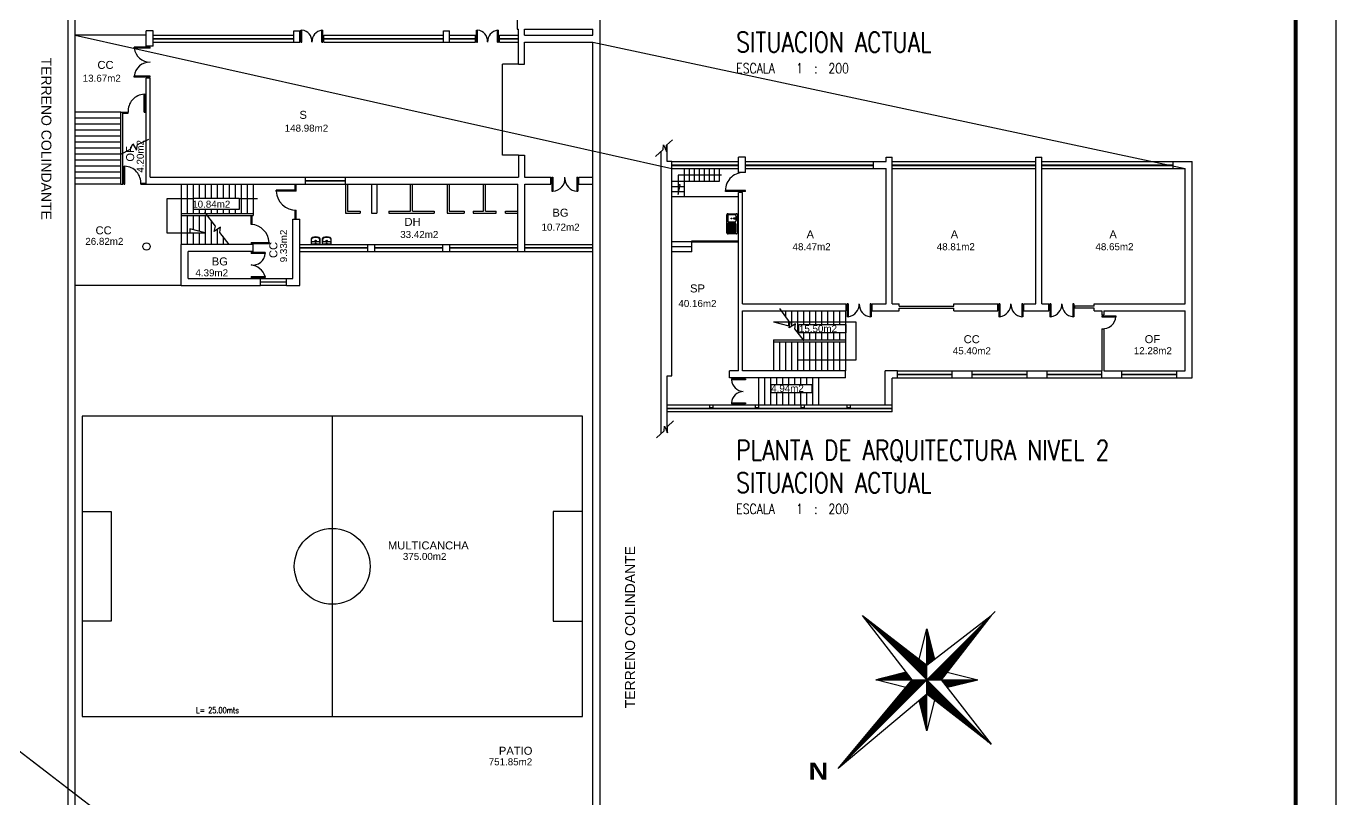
# Model space of a CAD drawing. Extents: x -8833 to -8726, y -3717 to -3576.
# Drawn here: x -8791.1 to -8725.7, y -3668.3 to -3629.7 of the extents above; entities that cross this region are included whole.
import ezdxf

# ---------------------------------------------------------------- set-up
doc = ezdxf.new("R2010")
doc.units = 0
doc.header["$MEASUREMENT"] = 0
doc.linetypes.add('ACAD_ISO03W100', pattern=[30, 12, -18])
doc.layers.get('0').update_dxf_attribs({"linetype": 'CONTINUOUS'})
for name, color, linetype in [('ANTEPECHO', 1, 'CONTINUOUS'), ('EQUIPAMIENTO', 2, 'CONTINUOUS'), ('ESCALERA', 2, 'CONTINUOUS'), ('MURO', 5, 'CONTINUOUS'), ('PUERTA', 2, 'CONTINUOUS'), ('ROTULO', 7, 'CONTINUOUS'), ('TEXTO', 3, 'CONTINUOUS'), ('TEXTO-SUPERFICIE', 2, 'CONTINUOUS'), ('VENTANA', 2, 'CONTINUOUS'), ('VIÑETA', 1, 'CONTINUOUS')]:
    doc.layers.add(name, color=color, linetype=linetype)
doc.styles.add('ROMANS', font='romans.shx', dxfattribs={"oblique": 10, "height": 1.3})
doc.styles.add('TEXTO', font='romans.shx', dxfattribs={"width": 0.8, "height": 15})
doc.styles.add('TEXTO2', font='arial.ttf', dxfattribs={"height": 15})
doc.styles.add('TITULO', font='', dxfattribs={"height": 50})
doc.styles.get('TITULO').set_extended_font_data('Arial Black')

msp = doc.modelspace()

# ---------------------------------------------------------------- hatches: boundary and pattern name
at = {"linetype": 'Continuous'}
h = msp.add_hatch(dxfattribs=at)
h.set_pattern_fill('ANSI31', color=256, scale=0.009173, style=0)
h.set_pattern_definition([(45, (-8910.6402406, -3636.3055122), (-0.000810768635, 0.000810768635), [])])
h.paths.add_polyline_path([(-8750.538, -3666.827), (-8746.104, -3662.393), (-8746.84, -3662.393)])
h.paths.add_polyline_path([(-8746.104, -3662.393), (-8746.104, -3661.658), (-8749.317, -3659.181)])
h.paths.add_polyline_path([(-8742.892, -3659.181), (-8746.104, -3662.393), (-8745.395, -3662.393)])
h.paths.add_polyline_path([(-8746.104, -3662.393), (-8746.104, -3663.103), (-8742.892, -3665.606)])
h = msp.add_hatch(dxfattribs=at)
h.set_pattern_fill('ANSI31', color=256, scale=0.009173, style=0)
h.set_pattern_definition([(45, (-8730.5738098, -3689.8587485), (-0.000810768635, 0.000810768635), [])])
h.paths.add_polyline_path([(-8746.84, -3662.393), (-8747.142, -3662.002), (-8748.657, -3662.393)])
h.paths.add_polyline_path([(-8746.104, -3663.103), (-8746.485, -3663.423), (-8746.104, -3664.946)])
h.paths.add_polyline_path([(-8745.102, -3662.769), (-8743.551, -3662.393), (-8745.395, -3662.393)])
h.paths.add_polyline_path([(-8746.104, -3661.658), (-8745.723, -3661.364), (-8746.104, -3659.841)])

# ---------------------------------------------------------------- linework, layer by layer
at = {"color": 2}
for p, q in [((-8785.127, -3630.17), (-8788.677, -3630.17)), ((-8784.919, -3630.77), (-8785.719, -3630.77)), ((-8784.919, -3630.82), (-8785.719, -3630.82)), ((-8767.322, -3636.17), (-8767.322, -3631.62)), ((-8766.522, -3631.62), (-8767.322, -3631.62)), ((-8784.919, -3632.22), (-8785.719, -3632.22)), ((-8784.919, -3632.27), (-8785.719, -3632.27)), ((-8766.522, -3636.17), (-8767.322, -3636.17)), ((-8758.857, -3638.241), (-8755.527, -3638.241)), ((-8757.857, -3640.441), (-8755.527, -3640.441)), ((-8757.857, -3640.491), (-8755.527, -3640.491)), ((-8783.377, -3642.68), (-8788.677, -3642.68))]:
    msp.add_line(p, q, dxfattribs=at)
at = {"color": 3, "linetype": 'ACAD_ISO03W100', "ltscale": 5}
for p, q in [((-8788.677, -3630.17), (-8758.857, -3636.841)), ((-8762.797, -3630.52), (-8733.197, -3636.841)), ((-8762.437, -3688.22), (-8793.526, -3664.385))]:
    msp.add_line(p, q, dxfattribs=at)
at = {"linetype": 'Continuous'}
for p, q in [((-8750.538, -3666.827), (-8742.688, -3658.977)), ((-8749.317, -3659.181), (-8742.892, -3665.606)), ((-8749.317, -3659.181), (-8746.104, -3661.658)), ((-8746.84, -3662.393), (-8749.317, -3659.181)), ((-8746.104, -3661.658), (-8742.892, -3659.181)), ((-8742.892, -3659.181), (-8745.395, -3662.393)), ((-8746.496, -3661.356), (-8746.104, -3659.841)), ((-8746.104, -3664.946), (-8746.104, -3659.841)), ((-8746.104, -3659.841), (-8745.723, -3661.364)), ((-8748.657, -3662.393), (-8747.142, -3662.002)), ((-8745.094, -3662.007), (-8743.551, -3662.393)), ((-8750.538, -3666.827), (-8746.84, -3662.393)), ((-8747.154, -3662.77), (-8748.657, -3662.393)), ((-8748.657, -3662.393), (-8743.551, -3662.393)), ((-8745.395, -3662.393), (-8742.892, -3665.606)), ((-8743.551, -3662.393), (-8745.102, -3662.769)), ((-8746.104, -3663.103), (-8750.538, -3666.827)), ((-8746.104, -3664.946), (-8746.485, -3663.423)), ((-8742.892, -3665.606), (-8746.104, -3663.103)), ((-8745.729, -3663.396), (-8746.104, -3664.946))]:
    msp.add_line(p, q, dxfattribs=at)
at = {"color": 2}
for points in [[(-8759.675, -3636.234), (-8759.292, -3635.889), (-8759.268, -3635.654), (-8759.12, -3635.987), (-8759.12, -3635.667), (-8758.823, -3635.395)], [(-8759.624, -3650.29), (-8759.241, -3649.945), (-8759.217, -3649.71), (-8759.069, -3650.044), (-8759.069, -3649.723), (-8758.772, -3649.451)]]:
    msp.add_lwpolyline(points, dxfattribs=at)
for points in [[(-8788.324, -3664.218), (-8763.324, -3664.218), (-8763.324, -3649.218), (-8788.324, -3649.218), (-8788.324, -3664.218)], [(-8775.824, -3649.218), (-8775.824, -3664.218)], [(-8788.324, -3653.972), (-8786.866, -3653.972), (-8786.866, -3659.464), (-8788.324, -3659.464)], [(-8763.324, -3653.972), (-8764.781, -3653.972), (-8764.781, -3659.464), (-8763.324, -3659.464)]]:
    msp.add_lwpolyline(points)
msp.add_circle((-8775.824, -3656.718), 1.896)
at = {"layer": 'ANTEPECHO'}
for p, q in [((-8784.777, -3630.17), (-8777.742, -3630.17)), ((-8784.777, -3630.52), (-8777.742, -3630.52)), ((-8776.242, -3630.17), (-8770.262, -3630.17)), ((-8776.242, -3630.52), (-8770.262, -3630.52)), ((-8769.962, -3630.17), (-8768.662, -3630.17)), ((-8769.962, -3630.52), (-8768.662, -3630.52)), ((-8767.462, -3630.17), (-8766.522, -3630.17)), ((-8767.462, -3630.52), (-8766.522, -3630.52)), ((-8758.857, -3636.491), (-8755.527, -3636.491)), ((-8755.177, -3636.491), (-8748.772, -3636.491)), ((-8747.842, -3636.491), (-8740.662, -3636.491)), ((-8740.362, -3636.491), (-8733.797, -3636.491)), ((-8777.167, -3637.27), (-8775.157, -3637.27)), ((-8758.857, -3636.841), (-8755.527, -3636.841)), ((-8755.177, -3636.841), (-8748.772, -3636.841)), ((-8747.842, -3636.841), (-8740.662, -3636.841)), ((-8740.362, -3636.841), (-8733.797, -3636.841)), ((-8777.167, -3637.62), (-8775.157, -3637.62)), ((-8775.157, -3637.62), (-8775.157, -3639.07)), ((-8775.057, -3637.62), (-8775.057, -3638.97)), ((-8773.857, -3637.62), (-8773.857, -3639.07)), ((-8773.597, -3637.62), (-8773.597, -3639.07)), ((-8771.912, -3638.97), (-8771.912, -3637.62)), ((-8771.812, -3638.97), (-8771.812, -3637.62)), ((-8770.087, -3637.62), (-8770.087, -3639.07)), ((-8769.987, -3637.62), (-8769.987, -3638.97)), ((-8768.257, -3638.97), (-8768.257, -3637.62)), ((-8768.157, -3638.97), (-8768.157, -3637.62)), ((-8775.157, -3639.07), (-8774.437, -3639.07)), ((-8775.057, -3638.97), (-8774.437, -3638.97)), ((-8774.437, -3638.97), (-8774.437, -3639.07)), ((-8773.857, -3639.07), (-8773.597, -3639.07)), ((-8772.997, -3638.97), (-8772.997, -3639.07)), ((-8772.997, -3638.97), (-8771.912, -3638.97)), ((-8772.997, -3639.07), (-8770.727, -3639.07)), ((-8771.812, -3638.97), (-8770.727, -3638.97)), ((-8770.727, -3638.97), (-8770.727, -3639.07)), ((-8770.087, -3639.07), (-8769.237, -3639.07)), ((-8769.987, -3638.97), (-8769.237, -3638.97)), ((-8769.237, -3638.97), (-8769.237, -3639.07)), ((-8768.787, -3638.97), (-8768.787, -3639.07)), ((-8768.787, -3638.97), (-8768.257, -3638.97)), ((-8768.787, -3639.07), (-8767.627, -3639.07)), ((-8768.157, -3638.97), (-8767.627, -3638.97)), ((-8767.627, -3639.07), (-8767.627, -3638.97)), ((-8767.167, -3638.97), (-8766.547, -3638.97)), ((-8767.167, -3639.07), (-8767.167, -3638.97)), ((-8767.167, -3639.07), (-8766.547, -3639.07)), ((-8777.447, -3640.63), (-8774.047, -3640.63)), ((-8777.447, -3640.98), (-8774.047, -3640.98)), ((-8773.697, -3640.63), (-8770.297, -3640.63)), ((-8773.697, -3640.98), (-8770.297, -3640.98)), ((-8769.947, -3640.63), (-8766.547, -3640.63)), ((-8769.947, -3640.98), (-8766.547, -3640.98)), ((-8766.197, -3640.63), (-8762.797, -3640.63)), ((-8766.197, -3640.98), (-8762.797, -3640.98)), ((-8779.407, -3642.33), (-8778.107, -3642.33)), ((-8778.107, -3642.68), (-8779.407, -3642.68)), ((-8747.577, -3646.951), (-8744.837, -3646.951)), ((-8743.837, -3646.951), (-8741.097, -3646.951)), ((-8740.097, -3646.951), (-8737.357, -3646.951)), ((-8736.357, -3646.951), (-8733.617, -3646.951)), ((-8747.577, -3647.301), (-8744.837, -3647.301)), ((-8743.837, -3647.301), (-8741.097, -3647.301)), ((-8740.097, -3647.301), (-8737.357, -3647.301)), ((-8736.357, -3647.301), (-8733.617, -3647.301)), ((-8759.077, -3648.651), (-8756.947, -3648.651)), ((-8747.847, -3649.001), (-8759.077, -3649.001)), ((-8756.797, -3648.651), (-8754.667, -3648.651)), ((-8754.517, -3648.651), (-8752.387, -3648.651)), ((-8752.237, -3648.651), (-8750.087, -3648.651)), ((-8749.937, -3648.651), (-8747.847, -3648.651))]:
    msp.add_line(p, q, dxfattribs=at)
at = {"layer": 'EQUIPAMIENTO', "color": 2}
for p, q in [((-8756.099, -3640.045), (-8756.099, -3639.152)), ((-8756.059, -3639.187), (-8756.059, -3639.473)), ((-8756.039, -3639.092), (-8755.637, -3639.092)), ((-8755.697, -3639.147), (-8756.019, -3639.147)), ((-8755.657, -3639.187), (-8755.657, -3639.315)), ((-8755.577, -3639.152), (-8755.577, -3640.045)), ((-8756.059, -3639.6), (-8756.059, -3640.011)), ((-8755.697, -3639.513), (-8756.019, -3639.513)), ((-8755.697, -3639.56), (-8756.019, -3639.56)), ((-8756.007, -3639.6), (-8756.007, -3640.011)), ((-8755.945, -3639.6), (-8755.945, -3640.011)), ((-8755.882, -3639.6), (-8755.882, -3640.011)), ((-8755.828, -3639.6), (-8755.828, -3640.011)), ((-8755.766, -3639.6), (-8755.766, -3640.011)), ((-8755.648, -3639.315), (-8755.761, -3639.315)), ((-8755.761, -3639.345), (-8755.649, -3639.345)), ((-8755.705, -3639.6), (-8755.705, -3640.011)), ((-8755.657, -3639.345), (-8755.657, -3639.473)), ((-8755.657, -3639.6), (-8755.657, -3640.011)), ((-8776.855, -3640.478), (-8776.855, -3640.361)), ((-8776.479, -3640.502), (-8776.831, -3640.502)), ((-8776.455, -3640.361), (-8776.455, -3640.478)), ((-8776.301, -3640.478), (-8776.301, -3640.361)), ((-8775.925, -3640.502), (-8776.277, -3640.502)), ((-8775.901, -3640.361), (-8775.901, -3640.478)), ((-8755.637, -3640.105), (-8756.039, -3640.105)), ((-8756.019, -3640.051), (-8755.697, -3640.051))]:
    msp.add_line(p, q, dxfattribs=at)
for points in [[(-8776.431, -3640.586), (-8776.431, -3640.361, 0.310029), (-8776.482, -3640.286, 0.186244), (-8776.828, -3640.286, 0.310029), (-8776.879, -3640.361), (-8776.879, -3640.586, 0.414214), (-8776.871, -3640.594), (-8776.439, -3640.594, 0.414214)], [(-8775.877, -3640.586), (-8775.877, -3640.361, 0.310029), (-8775.928, -3640.286, 0.186244), (-8776.274, -3640.286, 0.310029), (-8776.325, -3640.361), (-8776.325, -3640.586, 0.414214), (-8776.317, -3640.594), (-8775.885, -3640.594, 0.414214)]]:
    msp.add_lwpolyline(points, format="xyb", close=True, dxfattribs=at)
for centre, radius in [((-8755.617, -3639.26), 0.02), ((-8755.87, -3639.33), 0.0224), ((-8755.621, -3639.33), 0.0316), ((-8755.617, -3639.4), 0.02), ((-8776.655, -3640.446), 0.028), ((-8776.655, -3640.557), 0.014), ((-8776.101, -3640.446), 0.028), ((-8776.101, -3640.557), 0.014)]:
    msp.add_circle(centre, radius, dxfattribs=at)
for centre, radius, start, end in [((-8756.046, -3639.144), 0.053, 81.86989, 188.1301), ((-8756.024, -3639.182), 0.0354, 81.86989, 188.1301), ((-8755.7, -3639.189), 0.0426, 3.36646, 86.63354), ((-8755.629, -3639.144), 0.053, 351.8699, 98.1301), ((-8756.017, -3639.47), 0.0426, 183.3665, 266.6335), ((-8756.024, -3639.595), 0.0354, 81.86989, 188.1301), ((-8755.761, -3639.33), 0.015, 90, 270), ((-8755.7, -3639.47), 0.0426, 273.3665, 356.6335), ((-8755.7, -3639.602), 0.0426, 3.36646, 86.63354), ((-8776.799, -3640.361), 0.056, 111.10082, 180.00062), ((-8776.831, -3640.478), 0.024, 180.00062, 270.00062), ((-8776.655, -3640.734), 0.456, 68.90042, 111.10082), ((-8776.511, -3640.361), 0.056, 0.00062, 68.90042), ((-8776.479, -3640.478), 0.024, 270.00062, 0.00062), ((-8776.245, -3640.361), 0.056, 111.10082, 180.00062), ((-8776.277, -3640.478), 0.024, 180.00062, 270.00062), ((-8776.101, -3640.734), 0.456, 68.90042, 111.10082), ((-8775.957, -3640.361), 0.056, 0.00062, 68.90042), ((-8775.925, -3640.478), 0.024, 270.00062, 0.00062), ((-8756.046, -3640.052), 0.053, 171.8699, 278.1301), ((-8756.017, -3640.009), 0.0426, 183.3665, 266.6335), ((-8755.7, -3640.009), 0.0426, 273.3665, 356.6335), ((-8755.629, -3640.052), 0.053, 261.8699, 8.1301)]:
    msp.add_arc(centre, radius, start, end, dxfattribs=at)
at = {"layer": 'ESCALERA'}
for p, q in [((-8785.227, -3633.12), (-8785.177, -3633.12)), ((-8786.397, -3634.02), (-8788.677, -3634.02)), ((-8785.227, -3634.02), (-8785.177, -3634.02)), ((-8786.397, -3634.32), (-8788.677, -3634.32)), ((-8786.397, -3634.62), (-8788.677, -3634.62)), ((-8786.397, -3634.92), (-8788.677, -3634.92)), ((-8786.397, -3635.22), (-8788.677, -3635.22)), ((-8786.397, -3635.52), (-8788.677, -3635.52)), ((-8786.397, -3635.82), (-8788.677, -3635.82)), ((-8786.397, -3636.12), (-8788.677, -3636.12)), ((-8786.397, -3636.42), (-8788.677, -3636.42)), ((-8786.397, -3636.72), (-8788.677, -3636.72)), ((-8786.397, -3637.02), (-8788.677, -3637.02)), ((-8786.397, -3637.32), (-8788.677, -3637.32)), ((-8758.227, -3638.241), (-8758.227, -3636.841)), ((-8757.977, -3637.471), (-8757.977, -3636.841)), ((-8757.727, -3637.471), (-8757.727, -3636.841)), ((-8757.477, -3637.471), (-8757.477, -3636.841)), ((-8757.227, -3637.471), (-8757.227, -3636.841)), ((-8756.977, -3637.471), (-8756.977, -3636.841)), ((-8756.727, -3637.471), (-8756.727, -3636.841)), ((-8756.477, -3637.471), (-8756.477, -3636.841)), ((-8786.397, -3637.62), (-8788.677, -3637.62)), ((-8783.377, -3637.62), (-8783.377, -3640.63)), ((-8783.077, -3637.62), (-8783.077, -3639.075)), ((-8782.777, -3637.62), (-8782.777, -3639.075)), ((-8782.477, -3637.62), (-8782.477, -3638.31)), ((-8782.177, -3637.62), (-8782.177, -3638.31)), ((-8781.877, -3637.62), (-8781.877, -3638.31)), ((-8781.577, -3637.62), (-8781.577, -3638.31)), ((-8781.277, -3637.62), (-8781.277, -3638.31)), ((-8780.977, -3637.62), (-8780.977, -3638.31)), ((-8780.677, -3637.62), (-8780.677, -3638.31)), ((-8780.377, -3637.62), (-8780.377, -3639.075)), ((-8780.077, -3637.62), (-8780.077, -3639.075)), ((-8779.777, -3637.62), (-8779.777, -3639.175)), ((-8758.857, -3637.471), (-8756.477, -3637.471)), ((-8758.857, -3637.741), (-8758.534, -3637.741)), ((-8758.455, -3637.741), (-8758.227, -3637.741)), ((-8758.857, -3637.991), (-8758.534, -3637.991)), ((-8758.504, -3637.991), (-8758.227, -3637.991)), ((-8783.377, -3639.075), (-8779.777, -3639.075)), ((-8783.377, -3639.175), (-8779.777, -3639.175)), ((-8783.077, -3639.175), (-8783.077, -3640.63)), ((-8782.777, -3639.175), (-8782.777, -3639.887)), ((-8782.477, -3638.887), (-8782.477, -3639.075)), ((-8782.477, -3639.175), (-8782.477, -3639.967)), ((-8782.177, -3638.887), (-8782.177, -3639.075)), ((-8782.177, -3639.175), (-8782.177, -3640.63)), ((-8781.877, -3638.887), (-8781.877, -3639.075)), ((-8781.577, -3638.887), (-8781.577, -3639.075)), ((-8781.277, -3638.887), (-8781.277, -3639.075)), ((-8780.977, -3638.887), (-8780.977, -3639.075)), ((-8780.677, -3638.887), (-8780.677, -3639.075)), ((-8781.877, -3639.435), (-8781.877, -3640.63)), ((-8781.577, -3639.881), (-8781.577, -3640.63)), ((-8782.777, -3640.048), (-8782.777, -3640.63)), ((-8782.477, -3640.048), (-8782.477, -3640.63)), ((-8781.277, -3640.236), (-8781.277, -3640.63)), ((-8757.857, -3640.491), (-8758.857, -3640.491)), ((-8757.857, -3640.991), (-8757.857, -3640.491)), ((-8757.857, -3640.741), (-8758.857, -3640.741)), ((-8757.857, -3640.991), (-8758.857, -3640.991)), ((-8753.177, -3643.941), (-8753.177, -3644.21)), ((-8752.877, -3643.941), (-8752.877, -3644.729)), ((-8752.577, -3643.941), (-8752.577, -3645.012)), ((-8752.277, -3643.941), (-8752.277, -3644.627)), ((-8751.977, -3643.941), (-8751.977, -3644.627)), ((-8751.677, -3643.941), (-8751.677, -3644.627)), ((-8751.377, -3643.941), (-8751.377, -3644.627)), ((-8751.077, -3643.941), (-8751.077, -3644.627)), ((-8750.777, -3643.941), (-8750.777, -3644.627)), ((-8750.477, -3643.941), (-8750.477, -3644.627)), ((-8750.177, -3643.941), (-8750.177, -3645.496)), ((-8752.277, -3645.037), (-8752.277, -3645.396)), ((-8751.977, -3645.037), (-8751.977, -3645.396)), ((-8751.677, -3645.037), (-8751.677, -3645.396)), ((-8751.377, -3645.049), (-8751.377, -3645.396)), ((-8751.077, -3645.049), (-8751.077, -3645.396)), ((-8750.777, -3645.049), (-8750.777, -3645.396)), ((-8750.477, -3645.049), (-8750.477, -3645.396)), ((-8753.777, -3645.396), (-8753.777, -3646.951)), ((-8753.777, -3645.396), (-8750.177, -3645.396)), ((-8753.777, -3645.496), (-8750.177, -3645.496)), ((-8753.477, -3645.496), (-8753.477, -3646.951)), ((-8753.177, -3645.496), (-8753.177, -3646.951)), ((-8752.877, -3645.496), (-8752.877, -3646.951)), ((-8752.577, -3645.496), (-8752.577, -3646.951)), ((-8752.277, -3645.496), (-8752.277, -3646.951)), ((-8751.977, -3645.496), (-8751.977, -3646.951)), ((-8751.677, -3645.496), (-8751.677, -3646.951)), ((-8751.377, -3645.496), (-8751.377, -3646.951)), ((-8751.077, -3645.496), (-8751.077, -3646.951)), ((-8750.777, -3645.496), (-8750.777, -3646.951)), ((-8750.477, -3645.496), (-8750.477, -3646.951)), ((-8750.177, -3645.496), (-8750.177, -3646.951)), ((-8754.517, -3647.301), (-8754.517, -3648.651)), ((-8754.217, -3647.301), (-8754.217, -3648.651)), ((-8753.917, -3647.301), (-8753.917, -3648.651)), ((-8753.617, -3647.301), (-8753.617, -3647.624)), ((-8753.317, -3647.301), (-8753.317, -3647.624)), ((-8753.017, -3647.301), (-8753.017, -3647.624)), ((-8752.717, -3647.301), (-8752.717, -3647.624)), ((-8752.417, -3647.301), (-8752.417, -3647.624)), ((-8752.117, -3647.301), (-8752.117, -3647.624)), ((-8751.817, -3647.301), (-8751.817, -3648.651)), ((-8751.517, -3647.301), (-8751.517, -3648.651)), ((-8753.617, -3648.044), (-8753.617, -3648.651)), ((-8753.317, -3648.044), (-8753.317, -3648.651)), ((-8753.017, -3648.044), (-8753.017, -3648.651)), ((-8752.717, -3648.041), (-8752.717, -3648.651)), ((-8752.417, -3648.041), (-8752.417, -3648.651)), ((-8752.117, -3648.041), (-8752.117, -3648.651))]:
    msp.add_line(p, q, dxfattribs=at)
at = {"layer": 'ESCALERA', "color": 3}
for p, q in [((-8753.777, -3644.492), (-8753.01, -3644.697)), ((-8753.777, -3644.492), (-8749.654, -3644.492)), ((-8753.01, -3644.697), (-8753.01, -3644.492)), ((-8749.654, -3644.492), (-8749.654, -3646.41)), ((-8749.654, -3646.41), (-8752.577, -3646.41))]:
    msp.add_line(p, q, dxfattribs=at)
at = {"layer": 'ESCALERA'}
for points in [[(-8786.397, -3636.12), (-8785.9, -3635.871), (-8785.785, -3635.594), (-8785.6, -3635.917), (-8785.554, -3635.64), (-8784.999, -3635.363)], [(-8780.977, -3640.63), (-8781.436, -3640.027), (-8781.405, -3639.766), (-8781.728, -3639.981), (-8781.666, -3639.72), (-8782.189, -3639.014)], [(-8752.241, -3645.454), (-8752.699, -3644.851), (-8752.669, -3644.59), (-8752.992, -3644.805), (-8752.93, -3644.544), (-8753.453, -3643.838)]]:
    msp.add_lwpolyline(points, dxfattribs=at)
at = {"layer": 'ESCALERA', "color": 3}
for points in [[(-8756.366, -3637.165), (-8758.534, -3637.165), (-8758.534, -3638.14), (-8758.438, -3637.653), (-8758.534, -3637.653)], [(-8782.757, -3638.343), (-8784.089, -3638.343), (-8784.089, -3640.048), (-8782.177, -3640.048), (-8782.944, -3639.842), (-8782.944, -3640.048)], [(-8779.566, -3638.343), (-8780.484, -3638.343)]]:
    msp.add_lwpolyline(points, dxfattribs=at)
at = {"layer": 'MURO'}
for p, q in [((-8789.027, -3688.22), (-8789.027, -3588.28)), ((-8762.437, -3688.22), (-8762.437, -3588.28)), ((-8788.667, -3681.5), (-8788.667, -3625.2)), ((-8788.677, -3643.704), (-8788.677, -3629.307)), ((-8766.577, -3629.04), (-8766.577, -3629.87)), ((-8785.127, -3630.72), (-8785.127, -3629.95)), ((-8784.777, -3629.95), (-8785.127, -3629.95)), ((-8784.777, -3630.72), (-8784.777, -3629.95)), ((-8777.742, -3630.52), (-8777.742, -3629.95)), ((-8777.742, -3629.95), (-8777.442, -3629.95)), ((-8777.442, -3630.52), (-8777.442, -3629.95)), ((-8770.262, -3630.52), (-8770.262, -3629.95)), ((-8770.262, -3629.95), (-8769.962, -3629.95)), ((-8769.962, -3630.52), (-8769.962, -3629.95)), ((-8766.577, -3629.87), (-8766.522, -3629.87)), ((-8766.522, -3631.62), (-8766.522, -3629.87)), ((-8766.222, -3630.17), (-8766.222, -3629.87)), ((-8766.222, -3629.87), (-8762.797, -3629.87)), ((-8762.797, -3630.17), (-8762.797, -3629.87)), ((-8784.777, -3630.72), (-8785.127, -3630.72)), ((-8777.742, -3630.52), (-8777.442, -3630.52)), ((-8777.442, -3630.52), (-8777.442, -3630.17)), ((-8776.242, -3630.52), (-8776.242, -3630.17)), ((-8770.262, -3630.52), (-8769.962, -3630.52)), ((-8768.662, -3630.52), (-8768.662, -3630.17)), ((-8767.462, -3630.52), (-8767.462, -3630.17)), ((-8766.222, -3630.17), (-8762.797, -3630.17)), ((-8766.222, -3631.62), (-8766.222, -3630.52)), ((-8766.222, -3630.52), (-8762.797, -3630.52)), ((-8762.797, -3637.27), (-8762.797, -3630.52)), ((-8762.797, -3670.78), (-8762.797, -3630.52)), ((-8766.522, -3631.62), (-8766.222, -3631.62)), ((-8785.127, -3637.62), (-8785.127, -3632.32)), ((-8784.922, -3632.32), (-8785.127, -3632.32)), ((-8784.922, -3637.27), (-8784.922, -3632.32)), ((-8786.397, -3637.62), (-8786.397, -3634.02)), ((-8786.397, -3634.02), (-8786.027, -3634.02)), ((-8786.027, -3634.07), (-8786.027, -3634.02)), ((-8786.297, -3637.62), (-8786.297, -3634.07)), ((-8786.297, -3634.07), (-8786.027, -3634.07)), ((-8759.377, -3650.067), (-8759.377, -3635.965)), ((-8759.077, -3636.491), (-8759.077, -3635.628)), ((-8766.522, -3636.17), (-8766.522, -3637.27)), ((-8766.522, -3636.17), (-8766.222, -3636.17)), ((-8766.222, -3636.17), (-8766.222, -3637.27)), ((-8758.857, -3636.491), (-8759.077, -3636.491)), ((-8758.857, -3647.201), (-8758.857, -3636.491)), ((-8755.527, -3637.041), (-8755.527, -3636.271)), ((-8755.177, -3636.271), (-8755.527, -3636.271)), ((-8755.177, -3637.041), (-8755.177, -3636.271)), ((-8748.772, -3636.491), (-8748.142, -3636.491)), ((-8748.772, -3636.841), (-8748.772, -3636.491)), ((-8748.142, -3636.491), (-8748.142, -3636.271)), ((-8748.142, -3636.271), (-8747.842, -3636.271)), ((-8747.842, -3643.591), (-8747.842, -3636.271)), ((-8747.842, -3643.591), (-8747.842, -3636.491)), ((-8740.662, -3643.591), (-8740.662, -3636.271)), ((-8740.662, -3636.271), (-8740.362, -3636.271)), ((-8740.362, -3643.591), (-8740.362, -3636.271)), ((-8733.797, -3636.491), (-8732.847, -3636.491)), ((-8733.797, -3636.841), (-8733.797, -3636.491)), ((-8732.847, -3647.301), (-8732.847, -3636.491)), ((-8784.922, -3637.27), (-8777.167, -3637.27)), ((-8777.167, -3637.62), (-8777.167, -3637.27)), ((-8775.157, -3637.27), (-8766.522, -3637.27)), ((-8775.157, -3637.62), (-8775.157, -3637.27)), ((-8766.222, -3637.27), (-8764.897, -3637.27)), ((-8764.897, -3637.62), (-8764.897, -3637.27)), ((-8763.497, -3637.27), (-8762.797, -3637.27)), ((-8763.497, -3637.62), (-8763.497, -3637.27)), ((-8755.177, -3637.041), (-8755.527, -3637.041)), ((-8748.772, -3636.841), (-8748.142, -3636.841)), ((-8748.142, -3643.591), (-8748.142, -3636.841)), ((-8733.797, -3636.841), (-8733.197, -3636.841)), ((-8733.197, -3643.591), (-8733.197, -3636.841)), ((-8786.397, -3637.62), (-8786.297, -3637.62)), ((-8785.127, -3637.62), (-8777.167, -3637.62)), ((-8775.157, -3637.62), (-8766.547, -3637.62)), ((-8766.547, -3640.98), (-8766.547, -3637.62)), ((-8766.197, -3640.98), (-8766.197, -3637.62)), ((-8766.197, -3637.62), (-8764.897, -3637.62)), ((-8763.497, -3637.62), (-8762.797, -3637.62)), ((-8762.797, -3640.98), (-8762.797, -3637.62)), ((-8755.527, -3646.951), (-8755.527, -3638.041)), ((-8755.327, -3638.041), (-8755.527, -3638.041)), ((-8755.327, -3643.591), (-8755.327, -3638.041)), ((-8777.797, -3642.33), (-8777.797, -3639.36)), ((-8777.797, -3639.36), (-8777.447, -3639.36)), ((-8777.447, -3642.68), (-8777.447, -3639.36)), ((-8757.857, -3640.491), (-8757.857, -3640.441)), ((-8783.377, -3642.68), (-8783.377, -3640.63)), ((-8779.777, -3640.63), (-8783.377, -3640.63)), ((-8779.777, -3640.98), (-8783.027, -3640.98)), ((-8783.027, -3642.33), (-8783.027, -3640.98)), ((-8779.777, -3640.98), (-8779.777, -3640.63)), ((-8774.047, -3640.98), (-8774.047, -3640.63)), ((-8774.047, -3640.63), (-8773.697, -3640.63)), ((-8774.047, -3640.98), (-8773.697, -3640.98)), ((-8773.697, -3640.98), (-8773.697, -3640.63)), ((-8770.297, -3640.98), (-8770.297, -3640.63)), ((-8770.297, -3640.63), (-8769.947, -3640.63)), ((-8770.297, -3640.98), (-8769.947, -3640.98)), ((-8769.947, -3640.98), (-8769.947, -3640.63)), ((-8766.547, -3640.98), (-8766.197, -3640.98)), ((-8783.027, -3642.33), (-8779.407, -3642.33)), ((-8779.407, -3642.68), (-8779.407, -3642.33)), ((-8778.107, -3642.33), (-8777.797, -3642.33)), ((-8778.107, -3642.68), (-8778.107, -3642.33)), ((-8783.377, -3642.68), (-8779.407, -3642.68)), ((-8778.107, -3642.68), (-8777.447, -3642.68)), ((-8755.327, -3643.591), (-8750.132, -3643.591)), ((-8750.132, -3643.941), (-8750.132, -3643.591)), ((-8748.832, -3643.591), (-8748.142, -3643.591)), ((-8748.832, -3643.941), (-8748.832, -3643.591)), ((-8747.842, -3643.591), (-8747.492, -3643.591)), ((-8747.492, -3643.716), (-8747.492, -3643.591)), ((-8747.492, -3643.716), (-8744.752, -3643.716)), ((-8747.492, -3643.816), (-8744.752, -3643.816)), ((-8747.492, -3643.941), (-8747.492, -3643.816)), ((-8744.752, -3643.591), (-8742.552, -3643.591)), ((-8744.752, -3643.716), (-8744.752, -3643.591)), ((-8744.752, -3643.941), (-8744.752, -3643.816)), ((-8742.552, -3643.941), (-8742.552, -3643.591)), ((-8741.252, -3643.941), (-8741.252, -3643.591)), ((-8741.252, -3643.591), (-8740.662, -3643.591)), ((-8740.362, -3643.591), (-8740.002, -3643.591)), ((-8740.002, -3643.941), (-8740.002, -3643.591)), ((-8737.752, -3643.716), (-8738.702, -3643.716)), ((-8738.702, -3643.816), (-8738.702, -3643.716)), ((-8737.752, -3643.816), (-8738.702, -3643.816)), ((-8737.752, -3643.591), (-8733.197, -3643.591)), ((-8737.752, -3643.716), (-8737.752, -3643.591)), ((-8737.752, -3643.941), (-8737.752, -3643.816)), ((-8755.327, -3646.951), (-8755.327, -3643.941)), ((-8755.327, -3643.941), (-8750.132, -3643.941)), ((-8748.832, -3643.941), (-8747.492, -3643.941)), ((-8744.752, -3643.941), (-8742.552, -3643.941)), ((-8741.252, -3643.941), (-8740.002, -3643.941)), ((-8737.752, -3643.941), (-8737.357, -3643.941)), ((-8737.357, -3643.941), (-8737.357, -3644.141)), ((-8737.357, -3644.141), (-8737.257, -3644.141)), ((-8737.257, -3643.941), (-8733.197, -3643.941)), ((-8737.257, -3643.941), (-8737.257, -3644.141)), ((-8733.197, -3646.945), (-8733.197, -3643.941)), ((-8737.357, -3644.841), (-8737.357, -3646.951)), ((-8737.357, -3644.841), (-8737.257, -3644.841)), ((-8737.257, -3644.841), (-8737.257, -3646.951)), ((-8755.527, -3646.951), (-8755.967, -3646.951)), ((-8755.967, -3647.301), (-8755.967, -3646.951)), ((-8750.177, -3646.951), (-8755.327, -3646.951)), ((-8750.177, -3647.301), (-8750.177, -3646.951)), ((-8748.197, -3648.651), (-8748.197, -3646.951)), ((-8747.577, -3646.951), (-8748.197, -3646.951)), ((-8747.577, -3647.301), (-8747.577, -3646.951)), ((-8744.837, -3646.951), (-8743.837, -3646.951)), ((-8744.837, -3647.301), (-8744.837, -3646.951)), ((-8743.837, -3647.301), (-8743.837, -3646.951)), ((-8741.097, -3646.951), (-8740.097, -3646.951)), ((-8741.097, -3647.301), (-8741.097, -3646.951)), ((-8740.097, -3647.301), (-8740.097, -3646.951)), ((-8737.357, -3647.306), (-8737.357, -3646.951)), ((-8737.257, -3646.945), (-8736.357, -3646.945)), ((-8736.357, -3647.306), (-8736.357, -3646.951)), ((-8733.617, -3646.945), (-8733.197, -3646.945)), ((-8733.617, -3647.306), (-8733.617, -3646.951)), ((-8759.077, -3650.025), (-8759.077, -3647.201)), ((-8759.077, -3647.201), (-8758.857, -3647.201)), ((-8750.177, -3647.301), (-8755.967, -3647.301)), ((-8747.847, -3649.001), (-8747.847, -3647.306)), ((-8747.577, -3647.306), (-8747.847, -3647.306)), ((-8744.837, -3647.301), (-8743.837, -3647.301)), ((-8741.097, -3647.301), (-8740.097, -3647.301)), ((-8737.357, -3647.301), (-8736.357, -3647.301)), ((-8733.617, -3647.301), (-8732.847, -3647.301)), ((-8754.667, -3648.651), (-8754.517, -3648.651)), ((-8754.667, -3648.801), (-8754.667, -3648.651)), ((-8754.517, -3648.801), (-8754.667, -3648.801)), ((-8754.517, -3648.651), (-8754.517, -3648.801))]:
    msp.add_line(p, q, dxfattribs=at)
for points in [[(-8756.947, -3648.651), (-8756.797, -3648.651), (-8756.797, -3648.801), (-8756.947, -3648.801)], [(-8752.387, -3648.651), (-8752.237, -3648.651), (-8752.237, -3648.801), (-8752.387, -3648.801)], [(-8750.087, -3648.651), (-8749.937, -3648.651), (-8749.937, -3648.801), (-8750.087, -3648.801)]]:
    msp.add_lwpolyline(points, close=True, dxfattribs=at)
at = {"layer": 'PUERTA'}
for p, q in [((-8777.392, -3630.52), (-8777.392, -3629.92)), ((-8777.392, -3629.92), (-8777.342, -3629.92)), ((-8777.342, -3630.52), (-8777.342, -3629.92)), ((-8776.342, -3630.52), (-8776.342, -3629.92)), ((-8776.342, -3629.92), (-8776.292, -3629.92)), ((-8776.292, -3630.52), (-8776.292, -3629.92)), ((-8768.612, -3630.52), (-8768.612, -3629.92)), ((-8768.612, -3629.92), (-8768.562, -3629.92)), ((-8768.562, -3630.52), (-8768.562, -3629.92)), ((-8767.562, -3630.52), (-8767.562, -3629.92)), ((-8767.562, -3629.92), (-8767.512, -3629.92)), ((-8767.512, -3630.52), (-8767.512, -3629.92)), ((-8785.719, -3630.82), (-8785.719, -3630.77)), ((-8784.919, -3630.82), (-8784.919, -3630.77)), ((-8777.392, -3630.52), (-8777.342, -3630.52)), ((-8776.342, -3630.52), (-8776.292, -3630.52)), ((-8768.612, -3630.52), (-8768.562, -3630.52)), ((-8767.562, -3630.52), (-8767.512, -3630.52)), ((-8785.719, -3632.27), (-8785.719, -3632.22)), ((-8784.919, -3632.27), (-8784.919, -3632.22)), ((-8785.227, -3634.02), (-8785.227, -3633.12)), ((-8785.177, -3634.02), (-8785.177, -3633.12)), ((-8786.247, -3637.62), (-8786.247, -3636.72)), ((-8786.247, -3636.72), (-8786.197, -3636.72)), ((-8786.197, -3637.62), (-8786.197, -3636.72)), ((-8786.247, -3637.62), (-8786.197, -3637.62)), ((-8785.397, -3637.62), (-8785.397, -3637.57)), ((-8785.397, -3637.57), (-8785.127, -3637.57)), ((-8785.397, -3637.62), (-8785.127, -3637.62)), ((-8777.622, -3637.92), (-8778.622, -3637.92)), ((-8778.622, -3637.97), (-8778.622, -3637.92)), ((-8777.622, -3637.97), (-8778.622, -3637.97)), ((-8777.672, -3637.92), (-8777.672, -3637.62)), ((-8777.622, -3637.97), (-8777.622, -3637.62)), ((-8755.177, -3637.941), (-8756.177, -3637.941)), ((-8756.177, -3637.991), (-8756.177, -3637.941)), ((-8755.177, -3637.991), (-8755.177, -3637.941)), ((-8755.177, -3637.991), (-8756.177, -3637.991)), ((-8779.877, -3639.63), (-8779.877, -3639.175)), ((-8779.827, -3639.63), (-8779.827, -3639.175)), ((-8777.672, -3639.36), (-8777.672, -3638.92)), ((-8777.672, -3638.92), (-8777.622, -3638.92)), ((-8777.622, -3639.36), (-8777.622, -3638.92)), ((-8779.877, -3640.53), (-8778.977, -3640.53)), ((-8779.877, -3640.53), (-8779.877, -3640.58)), ((-8779.877, -3640.58), (-8778.977, -3640.58)), ((-8778.977, -3640.53), (-8778.977, -3640.58)), ((-8779.877, -3640.98), (-8779.877, -3641.08)), ((-8779.177, -3641.03), (-8779.877, -3641.03)), ((-8779.177, -3641.08), (-8779.877, -3641.08)), ((-8779.177, -3641.03), (-8779.177, -3641.08)), ((-8779.877, -3642.23), (-8779.177, -3642.23)), ((-8779.877, -3642.23), (-8779.877, -3642.33)), ((-8779.877, -3642.28), (-8779.177, -3642.28)), ((-8779.177, -3642.23), (-8779.177, -3642.28)), ((-8750.082, -3643.591), (-8750.082, -3644.241)), ((-8750.032, -3643.591), (-8750.082, -3643.591)), ((-8750.032, -3643.591), (-8750.032, -3644.241)), ((-8748.932, -3643.591), (-8748.932, -3644.241)), ((-8748.882, -3643.591), (-8748.932, -3643.591)), ((-8748.882, -3643.591), (-8748.882, -3644.241)), ((-8742.502, -3643.591), (-8742.502, -3644.241)), ((-8742.452, -3643.591), (-8742.502, -3643.591)), ((-8742.452, -3643.591), (-8742.452, -3644.241)), ((-8741.352, -3643.591), (-8741.352, -3644.241)), ((-8741.302, -3643.591), (-8741.352, -3643.591)), ((-8741.302, -3643.591), (-8741.302, -3644.241)), ((-8739.952, -3643.591), (-8739.952, -3644.241)), ((-8739.902, -3643.591), (-8739.952, -3643.591)), ((-8739.902, -3643.591), (-8739.902, -3644.241)), ((-8738.802, -3643.591), (-8738.802, -3644.241)), ((-8738.752, -3643.591), (-8738.802, -3643.591)), ((-8738.752, -3643.591), (-8738.752, -3644.241)), ((-8750.032, -3644.241), (-8750.082, -3644.241)), ((-8748.882, -3644.241), (-8748.932, -3644.241)), ((-8742.452, -3644.241), (-8742.502, -3644.241)), ((-8741.302, -3644.241), (-8741.352, -3644.241)), ((-8739.902, -3644.241), (-8739.952, -3644.241)), ((-8738.752, -3644.241), (-8738.802, -3644.241)), ((-8737.357, -3644.191), (-8736.657, -3644.191)), ((-8737.357, -3644.191), (-8737.357, -3644.241)), ((-8737.357, -3644.241), (-8736.657, -3644.241)), ((-8736.657, -3644.191), (-8736.657, -3644.241)), ((-8755.877, -3647.351), (-8755.877, -3647.401)), ((-8755.177, -3647.351), (-8755.877, -3647.351)), ((-8755.177, -3647.401), (-8755.877, -3647.401)), ((-8755.177, -3647.351), (-8755.177, -3647.401)), ((-8755.877, -3648.551), (-8755.177, -3648.551)), ((-8755.877, -3648.551), (-8755.877, -3648.601)), ((-8755.877, -3648.601), (-8755.177, -3648.601)), ((-8755.177, -3648.551), (-8755.177, -3648.601))]:
    msp.add_line(p, q, dxfattribs=at)
at = {"layer": 'PUERTA', "color": 2}
for p, q in [((-8764.847, -3637.27), (-8764.847, -3637.97)), ((-8764.847, -3637.27), (-8764.797, -3637.27)), ((-8764.797, -3637.27), (-8764.797, -3637.97)), ((-8763.597, -3637.27), (-8763.597, -3637.97)), ((-8763.597, -3637.27), (-8763.547, -3637.27)), ((-8763.547, -3637.27), (-8763.547, -3637.97)), ((-8764.847, -3637.97), (-8764.797, -3637.97)), ((-8763.597, -3637.97), (-8763.547, -3637.97))]:
    msp.add_line(p, q, dxfattribs=at)
at = {"layer": 'PUERTA'}
msp.add_circle((-8785.107, -3640.73), 0.18, dxfattribs=at)
for centre, radius, start, end in [((-8777.389, -3630.466), 0.548, 356.55431, 85.04941), ((-8776.258, -3630.499), 0.585, 98.3089, 182.07996), ((-8768.609, -3630.466), 0.548, 356.55431, 85.04941), ((-8767.478, -3630.499), 0.585, 98.3089, 182.07996), ((-8784.931, -3630.727), 0.793, 186.75026, 270.87789), ((-8784.958, -3632.283), 0.763, 87.05442, 175.31743), ((-8785.179, -3633.969), 0.85, 93.24845, 183.48447), ((-8786.22, -3637.546), 0.826, 354.82624, 88.44084), ((-8755.273, -3637.94), 0.904, 83.92904, 180.04538), ((-8777.629, -3637.926), 0.994, 182.55943, 270.37817), ((-8779.928, -3640.582), 0.953, 3.08104, 86.91896), ((-8779.793, -3641.045), 0.616, 262.10902, 356.6923), ((-8779.97, -3642.483), 0.832, 17.6283, 83.57038), ((-8750.119, -3643.609), 0.637, 277.8639, 1.66339), ((-8748.872, -3643.634), 0.61, 177.6803, 264.40036), ((-8742.539, -3643.609), 0.637, 277.8639, 1.66339), ((-8741.292, -3643.634), 0.61, 177.6803, 264.40036), ((-8739.989, -3643.609), 0.637, 277.8639, 1.66339), ((-8738.742, -3643.634), 0.61, 177.6803, 264.40036), ((-8737.306, -3644.192), 0.651, 265.47894, 355.72365), ((-8755.241, -3647.338), 0.639, 185.65079, 266.52184), ((-8755.255, -3648.599), 0.623, 92.23934, 175.58803)]:
    msp.add_arc(centre, radius, start, end, dxfattribs=at)
at = {"layer": 'PUERTA', "color": 2}
for centre, radius, start, end in [((-8764.828, -3637.337), 0.634, 272.79593, 6.00148), ((-8763.548, -3637.327), 0.646, 180.89717, 265.6438)]:
    msp.add_arc(centre, radius, start, end, dxfattribs=at)
at = {"layer": 'ROTULO', "color": 6}
msp.add_line((-8725.666, -3576.159), (-8725.666, -3717.148), dxfattribs=at)
at = {"layer": 'ROTULO', "color": 6, "const_width": 0.2}
msp.add_lwpolyline([(-8727.666, -3715.148), (-8827.013, -3715.148), (-8827.013, -3578.159), (-8727.666, -3578.159)], close=True, dxfattribs=at)
at = {"layer": 'TEXTO-SUPERFICIE'}
for points in [[(-8782.757, -3638.31), (-8780.484, -3638.31), (-8780.484, -3638.887), (-8782.757, -3638.887)], [(-8752.499, -3644.627), (-8750.157, -3644.627), (-8750.157, -3645.049), (-8752.499, -3645.049)], [(-8753.888, -3647.624), (-8751.849, -3647.624), (-8751.849, -3648.041), (-8753.888, -3648.041)]]:
    msp.add_lwpolyline(points, close=True, dxfattribs=at)
at = {"layer": 'VENTANA'}
for p, q in [((-8784.777, -3630.33), (-8777.742, -3630.33)), ((-8784.777, -3630.36), (-8777.742, -3630.36)), ((-8776.242, -3630.33), (-8770.262, -3630.33)), ((-8776.242, -3630.36), (-8770.262, -3630.36)), ((-8769.962, -3630.33), (-8768.662, -3630.33)), ((-8769.962, -3630.36), (-8768.662, -3630.36)), ((-8767.462, -3630.33), (-8766.522, -3630.33)), ((-8767.462, -3630.36), (-8766.522, -3630.36)), ((-8758.857, -3636.651), (-8755.527, -3636.651)), ((-8755.177, -3636.651), (-8748.772, -3636.651)), ((-8747.842, -3636.651), (-8740.662, -3636.651)), ((-8740.362, -3636.651), (-8733.797, -3636.651)), ((-8758.857, -3636.681), (-8755.527, -3636.681)), ((-8755.177, -3636.681), (-8748.772, -3636.681)), ((-8747.842, -3636.681), (-8740.662, -3636.681)), ((-8740.362, -3636.681), (-8733.797, -3636.681)), ((-8777.167, -3637.43), (-8775.157, -3637.43)), ((-8775.157, -3637.46), (-8777.167, -3637.46)), ((-8777.447, -3640.79), (-8774.047, -3640.79)), ((-8774.047, -3640.82), (-8777.447, -3640.82)), ((-8773.697, -3640.79), (-8770.297, -3640.79)), ((-8770.297, -3640.82), (-8773.697, -3640.82)), ((-8769.947, -3640.79), (-8766.547, -3640.79)), ((-8766.547, -3640.82), (-8769.947, -3640.82)), ((-8766.197, -3640.79), (-8762.797, -3640.79)), ((-8762.797, -3640.82), (-8766.197, -3640.82)), ((-8779.407, -3642.49), (-8778.107, -3642.49)), ((-8778.107, -3642.52), (-8779.407, -3642.52)), ((-8747.577, -3647.111), (-8744.837, -3647.111)), ((-8744.837, -3647.141), (-8747.577, -3647.141)), ((-8743.837, -3647.111), (-8741.097, -3647.111)), ((-8741.097, -3647.141), (-8743.837, -3647.141)), ((-8740.097, -3647.111), (-8737.357, -3647.111)), ((-8737.357, -3647.141), (-8740.097, -3647.141)), ((-8736.357, -3647.111), (-8733.617, -3647.111)), ((-8733.617, -3647.141), (-8736.357, -3647.141)), ((-8759.077, -3648.811), (-8747.847, -3648.811)), ((-8747.847, -3648.841), (-8759.077, -3648.841))]:
    msp.add_line(p, q, dxfattribs=at)

# ---------------------------------------------------------------- texts
at = {"layer": 'TEXTO', "color": 6, "style": 'ROMANS', "width": 0.8}
for s, p in [('SITUACION ACTUAL', (-8755.637, -3631.021)), ('PLANTA DE ARQUITECTURA NIVEL 2', (-8755.637, -3651.41)), ('SITUACION ACTUAL', (-8755.637, -3653.043))]:
    msp.add_text(s, height=1, dxfattribs=at).set_placement(p)
at = {"layer": 'TEXTO', "style": 'TEXTO2'}
for s, p in [('CC', (-8787.56, -3631.857)), ('S', (-8777.465, -3634.352)), ('BG', (-8764.82, -3639.242)), ('CC', (-8787.656, -3640.124)), ('DH', (-8772.213, -3639.7)), ('A', (-8752.12, -3640.326)), ('A', (-8744.913, -3640.326)), ('A', (-8736.983, -3640.326)), ('BG', (-8781.846, -3641.678)), ('SP', (-8757.942, -3643.028)), ('CC', (-8744.267, -3645.566)), ('OF ', (-8735.22, -3645.562)), ('MULTICANCHA', (-8773.041, -3655.872)), ('PATIO', (-8767.495, -3666.136))]:
    msp.add_text(s, height=0.4, dxfattribs=at).set_placement(p)
at = {"layer": 'TEXTO', "width": 0.8}
for s, height, style, p in [('ESCALA   1  :  200', 0.5, 'ROMANS', (-8755.637, -3632.076)), ('ESCALA   1  :  200', 0.5, 'ROMANS', (-8755.637, -3654.098)), ('L= 25.00mts', 0.3, 'TEXTO', (-8782.632, -3664.059))]:
    msp.add_text(s, height=height, dxfattribs=dict(at, style=style)).set_placement(p)
at = {"layer": 'TEXTO', "style": 'TEXTO2'}
for s, p in [('OF ', (-8785.726, -3636.489)), ('CC', (-8778.568, -3641.309))]:
    msp.add_text(s, height=0.4, rotation=90, dxfattribs=at).set_placement(p)
at = {"layer": 'TEXTO-SUPERFICIE', "style": 'TEXTO2'}
for s, height, rotation, p in [('TERRENO COLINDANTE', 0.5, 270, (-8790.362, -3631.289)), ('4.20m2', 0.35, 90, (-8785.244, -3637.041)), ('9.33m2', 0.35, 90, (-8778.083, -3641.521)), ('TERRENO COLINDANTE', 0.5, 90, (-8760.689, -3663.81))]:
    msp.add_text(s, height=height, rotation=rotation, dxfattribs=at).set_placement(p)
for s, p in [('13.67m2', (-8788.296, -3632.496)), ('148.98m2', (-8778.201, -3634.991)), ('10.84m2', (-8782.823, -3638.793)), ('10.72m2', (-8765.364, -3639.937)), ('26.82m2', (-8788.166, -3640.65)), ('33.42m2', (-8772.425, -3640.305)), ('48.47m2', (-8752.817, -3640.917)), ('48.81m2', (-8745.611, -3640.917)), ('48.65m2', (-8737.68, -3640.917)), ('4.39m2', (-8782.662, -3642.223)), ('40.16m2', (-8758.523, -3643.755)), ('15.50m2', (-8752.499, -3645.014)), ('45.40m2', (-8744.809, -3646.119)), ('12.28m2', (-8735.762, -3646.114)), ('4.94m2', (-8753.886, -3647.999)), ('375.00m2', (-8772.294, -3656.397)), ('751.85m2', (-8768.005, -3666.662))]:
    msp.add_text(s, height=0.35, dxfattribs=at).set_placement(p)
at = {"layer": 'VIÑETA', "color": 2, "style": 'TITULO'}
msp.add_text('N', height=0.852, rotation=180.01271, dxfattribs=at).set_placement((-8751.036, -3666.525))

doc.saveas('drawing.dxf')
